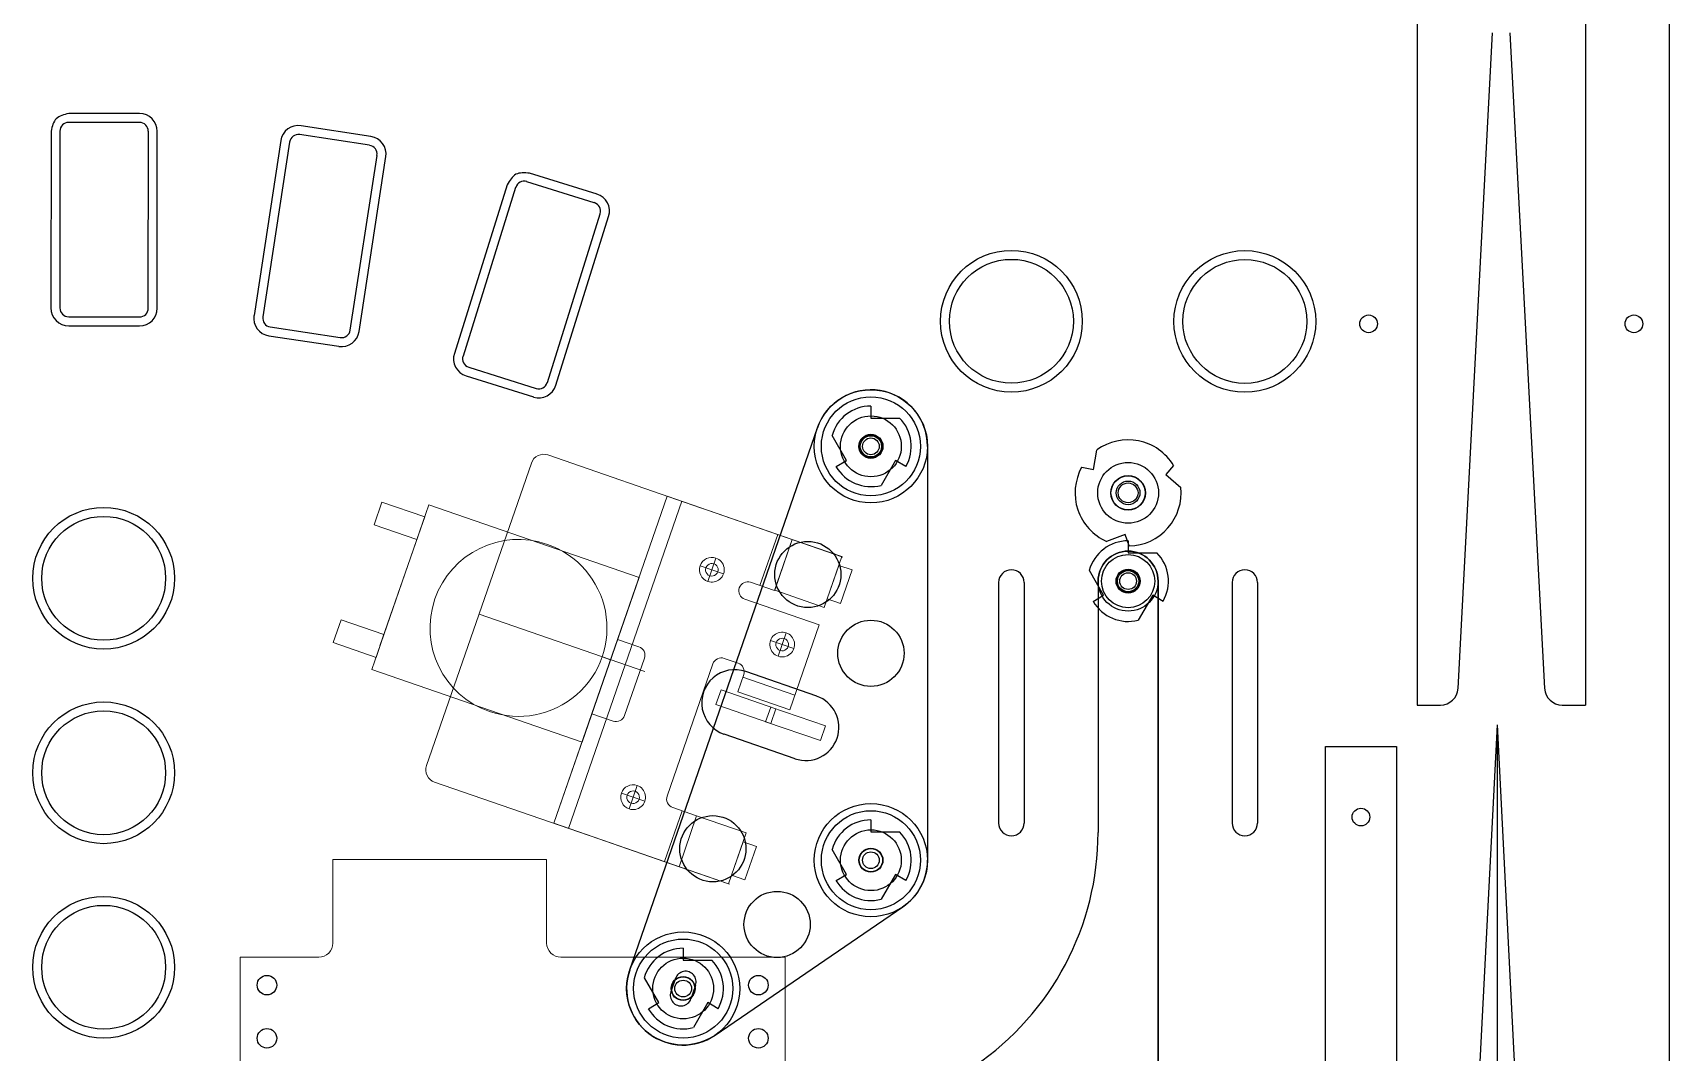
# Model space of a CAD drawing. Extents: x 375 to 395.3, y 512.5 to 558.5.
# Drawn here: x 383.68 to 395.25, y 522.35 to 529.56 of the extents above; entities that cross this region are included whole.
import ezdxf

# ---------------------------------------------------------------- set-up
doc = ezdxf.new("R2010")
doc.units = 0
doc.header["$LTSCALE"] = 2.6966
doc.header["$MEASUREMENT"] = 0
for name, color, linetype in [('Z0_BOTCOMP', 4, 'Continuous'), ('Z0_CUT250', 6, 'Continuous'), ('Z0_CUT500', 5, 'Continuous'), ('Z0_PLASTICS', 37, 'Continuous'), ('Z0_RUBBER', 6, 'Continuous'), ('Z0_TOPCOMP', 6, 'Continuous')]:
    doc.layers.add(name, color=color, linetype=linetype)

msp = doc.modelspace()

# ---------------------------------------------------------------- linework, layer by layer
at = {"layer": 'Z0_BOTCOMP', "color": 4, "linetype": 'Continuous', "lineweight": 25}
for p, q in [((389.607, 526.919), (389.607, 526.834)), ((389.607, 526.834), (389.81, 526.834)), ((389.434, 526.534), (389.333, 526.71)), ((391.181, 526.471), (391.205, 526.608)), ((389.361, 526.491), (389.434, 526.534)), ((389.781, 526.534), (389.679, 526.358)), ((389.854, 526.491), (389.781, 526.534)), ((391.097, 526.486), (391.181, 526.471)), ((391.746, 526.499), (391.692, 526.434)), ((391.692, 526.434), (391.798, 526.344)), ((391.404, 526.01), (391.273, 525.962)), ((391.433, 525.93), (391.404, 526.01)), ((391.425, 525.966), (391.425, 525.881)), ((391.425, 525.881), (391.629, 525.881)), ((391.252, 525.581), (391.151, 525.757)), ((391.179, 525.538), (391.252, 525.581)), ((391.599, 525.581), (391.497, 525.405)), ((391.672, 525.538), (391.599, 525.581)), ((392.821, 519.102), (392.821, 524.513)), ((392.821, 524.513), (393.321, 524.513)), ((393.321, 524.513), (393.321, 519.102)), ((389.607, 523.993), (389.607, 523.908)), ((389.607, 523.908), (389.81, 523.908)), ((389.434, 523.608), (389.333, 523.783)), ((389.361, 523.565), (389.434, 523.608)), ((389.781, 523.608), (389.679, 523.432)), ((389.854, 523.565), (389.781, 523.608)), ((388.28, 523.086), (388.28, 523.001)), ((388.28, 523.001), (388.484, 523.001)), ((388.107, 522.701), (388.006, 522.877)), ((388.034, 522.658), (388.107, 522.701)), ((388.454, 522.701), (388.352, 522.525)), ((388.527, 522.658), (388.454, 522.701))]:
    msp.add_line(p, q, dxfattribs=at)
at = {"layer": 'Z0_BOTCOMP', "color": 4, "linetype": 'Continuous', "lineweight": 5}
for p, q in [((388.41, 526.197), (387.324, 526.573)), ((387.207, 526.516), (386.466, 524.377)), ((386.483, 526.221), (386.08, 525.057)), ((386.151, 526.24), (386.095, 526.079)), ((386.453, 526.136), (386.151, 526.24)), ((387.968, 525.707), (386.483, 526.221)), ((387.366, 523.969), (388.167, 526.281)), ((387.469, 523.933), (388.27, 526.246)), ((387.816, 525.269), (388.167, 526.281)), ((388.167, 526.281), (389.408, 525.851)), ((389.051, 525.975), (388.167, 526.281)), ((386.398, 525.975), (386.453, 526.136)), ((386.095, 526.079), (386.398, 525.975)), ((386.137, 525.223), (386.425, 526.055)), ((388.948, 526.011), (388.823, 525.65)), ((388.926, 525.615), (389.051, 525.975)), ((388.927, 525.616), (389.051, 525.975)), ((389.051, 525.975), (389.401, 525.854)), ((387.321, 525.941), (387.321, 525.941)), ((387.321, 525.941), (387.321, 525.941)), ((389.243, 525.964), (389.243, 525.964)), ((389.243, 525.964), (389.243, 525.964)), ((388.566, 525.733), (388.4, 525.79)), ((388.454, 525.679), (388.512, 525.844)), ((388.498, 525.803), (388.498, 525.803)), ((388.498, 525.803), (388.498, 525.803)), ((388.512, 525.844), (388.512, 525.844)), ((388.512, 525.844), (388.512, 525.844)), ((389.401, 525.854), (389.277, 525.495)), ((389.298, 525.556), (389.38, 525.792)), ((389.38, 525.792), (389.474, 525.76)), ((389.474, 525.76), (389.393, 525.523)), ((387.565, 524.543), (387.968, 525.707)), ((388.677, 525.634), (388.677, 525.634)), ((388.757, 525.673), (388.926, 525.615)), ((388.716, 525.553), (389.242, 525.371)), ((389.277, 525.495), (388.927, 525.616)), ((389.393, 525.523), (389.298, 525.556)), ((385.862, 525.408), (385.807, 525.247)), ((386.165, 525.303), (385.862, 525.408)), ((388.009, 525.041), (386.837, 525.447)), ((386.109, 525.142), (386.165, 525.303)), ((388.951, 525.15), (389.009, 525.316)), ((389.009, 525.316), (389.009, 525.316)), ((389.009, 525.316), (389.009, 525.316)), ((389.034, 524.771), (389.242, 525.371)), ((385.807, 525.247), (386.109, 525.142)), ((387.967, 525.217), (387.816, 525.269)), ((389.063, 525.204), (388.897, 525.261)), ((388.995, 525.275), (388.995, 525.275)), ((388.995, 525.275), (388.995, 525.275)), ((386.08, 525.057), (387.565, 524.543)), ((387.766, 525.125), (387.707, 525.145)), ((387.866, 524.731), (388.006, 525.136)), ((388.167, 524.161), (388.49, 525.096)), ((388.571, 525.135), (388.669, 525.101)), ((388.708, 525.02), (388.666, 524.899)), ((389.07, 524.874), (388.701, 525.002)), ((388.666, 524.899), (389.034, 524.771)), ((387.366, 523.969), (387.635, 524.744)), ((387.635, 524.744), (387.785, 524.692)), ((387.609, 523.884), (386.523, 524.26)), ((387.898, 524.071), (387.955, 524.236)), ((387.955, 524.236), (387.955, 524.236)), ((387.955, 524.236), (387.955, 524.236)), ((388.009, 524.125), (387.844, 524.182)), ((387.941, 524.195), (387.941, 524.195)), ((387.941, 524.195), (387.941, 524.195)), ((388.147, 523.698), (388.272, 524.058)), ((388.375, 524.022), (388.206, 524.08)), ((388.251, 523.662), (388.375, 524.022)), ((388.251, 523.662), (388.375, 524.022)), ((388.375, 524.022), (388.725, 523.901)), ((388.608, 523.539), (387.366, 523.969)), ((388.251, 523.662), (387.366, 523.969)), ((388.725, 523.901), (388.601, 523.541)), ((388.622, 523.603), (388.704, 523.839)), ((388.704, 523.839), (388.798, 523.806)), ((388.798, 523.806), (388.716, 523.57)), ((385.804, 523.713), (387.315, 523.713)), ((385.804, 523.122), (385.804, 523.713)), ((387.315, 523.713), (387.315, 523.122)), ((388.601, 523.541), (388.251, 523.662)), ((388.716, 523.57), (388.622, 523.603)), ((385.148, 522.267), (385.148, 523.022)), ((385.704, 523.022), (385.148, 523.022)), ((389.002, 523.022), (387.416, 523.022)), ((389.002, 523.022), (389.002, 522.267))]:
    msp.add_line(p, q, dxfattribs=at)
at = {"layer": 'Z0_BOTCOMP', "color": 4, "linetype": 'Continuous', "lineweight": 25}
for centre, radius in [((389.607, 526.634), 0.085), ((389.607, 526.634), 0.059), ((391.425, 526.305), 0.121), ((391.425, 526.305), 0.0835), ((391.425, 525.681), 0.085), ((391.425, 525.681), 0.059), ((389.607, 523.708), 0.085), ((389.607, 523.708), 0.059), ((388.28, 522.801), 0.085), ((388.28, 522.801), 0.059)]:
    msp.add_circle(centre, radius, dxfattribs=at)
for centre, radius, start, end in [((389.607, 526.634), 0.285, 90, 164.5679), ((389.607, 526.634), 0.285, -30, 44.5679), ((391.425, 526.305), 0.375, 31.1354, 126.023), ((389.607, 526.634), 0.285, -150, -75.4321), ((391.425, 526.305), 0.375, 151.1354, -113.977), ((391.425, 526.305), 0.375, -88.8646, 6.023), ((391.425, 525.681), 0.285, 90, 164.5679), ((391.425, 525.681), 0.285, -30, 44.5679), ((391.425, 525.681), 0.285, -150, -75.4321), ((389.607, 523.708), 0.285, 90, 164.5679), ((389.607, 523.708), 0.285, -30, 44.5679), ((389.607, 523.708), 0.285, -150, -75.4321), ((388.28, 522.801), 0.285, 90, 164.5679), ((388.28, 522.801), 0.285, -30, 44.5679), ((388.28, 522.801), 0.285, -150, -75.4321)]:
    msp.add_arc(centre, radius, start, end, dxfattribs=at)
for centre in [(385.338, 522.825), (385.338, 522.449), (388.812, 522.449)]:
    msp.add_ellipse(centre, major_axis=(0, 0.069), ratio=1, dxfattribs=at)
msp.add_ellipse((388.812, 522.825), major_axis=(-0.069, 0), ratio=1, start_param=4.712389, end_param=10.995574, dxfattribs=at)
at = {"layer": 'Z0_BOTCOMP', "color": 4, "linetype": 'Continuous', "lineweight": 5}
for points in [[(387.207, 526.516), (387.215, 526.539), (387.232, 526.558), (387.254, 526.569)], [(387.254, 526.569), (387.275, 526.579), (387.301, 526.581), (387.324, 526.573)], [(386.525, 525.555), (386.638, 525.881), (386.994, 526.054), (387.321, 525.941)], [(387.321, 525.941), (387.532, 525.868), (387.688, 525.688), (387.73, 525.468)], [(388.4, 525.79), (388.416, 525.836), (388.466, 525.86), (388.512, 525.844)], [(388.454, 525.679), (388.409, 525.694), (388.384, 525.744), (388.4, 525.79)], [(388.439, 525.753), (388.436, 525.768), (388.442, 525.785), (388.454, 525.795)], [(388.468, 525.719), (388.453, 525.724), (388.442, 525.737), (388.439, 525.753)], [(388.454, 525.795), (388.466, 525.805), (388.482, 525.809), (388.498, 525.803)], [(388.498, 525.803), (388.513, 525.798), (388.524, 525.785), (388.527, 525.77)], [(388.512, 525.844), (388.541, 525.834), (388.563, 525.809), (388.569, 525.778)], [(388.527, 525.77), (388.53, 525.754), (388.524, 525.738), (388.512, 525.728)], [(388.569, 525.778), (388.575, 525.747), (388.564, 525.716), (388.54, 525.695)], [(388.54, 525.695), (388.517, 525.675), (388.484, 525.668), (388.454, 525.679)], [(388.512, 525.728), (388.5, 525.717), (388.483, 525.714), (388.468, 525.719)], [(388.68, 525.585), (388.672, 525.6), (388.671, 525.618), (388.677, 525.634)], [(388.677, 525.634), (388.682, 525.65), (388.694, 525.663), (388.709, 525.67)], [(388.709, 525.67), (388.724, 525.678), (388.742, 525.679), (388.757, 525.673)], [(386.911, 524.759), (386.585, 524.872), (386.412, 525.228), (386.525, 525.555)], [(388.716, 525.553), (388.7, 525.559), (388.687, 525.57), (388.68, 525.585)], [(387.73, 525.468), (387.773, 525.249), (387.695, 525.024), (387.526, 524.877)], [(388.894, 525.216), (388.888, 525.247), (388.899, 525.279), (388.923, 525.299)], [(388.923, 525.299), (388.946, 525.319), (388.979, 525.326), (389.009, 525.316)], [(388.951, 525.266), (388.963, 525.277), (388.98, 525.28), (388.995, 525.275)], [(389.009, 525.316), (389.038, 525.305), (389.06, 525.28), (389.066, 525.249)], [(387.967, 525.217), (387.983, 525.211), (387.996, 525.2), (388.004, 525.185)], [(388.004, 525.185), (388.011, 525.169), (388.012, 525.152), (388.006, 525.136)], [(388.951, 525.15), (388.922, 525.16), (388.9, 525.186), (388.894, 525.216)], [(388.936, 525.224), (388.933, 525.24), (388.939, 525.256), (388.951, 525.266)], [(388.965, 525.191), (388.95, 525.196), (388.939, 525.209), (388.936, 525.224)], [(389.037, 525.167), (389.014, 525.146), (388.981, 525.14), (388.951, 525.15)], [(389.009, 525.199), (388.997, 525.189), (388.98, 525.186), (388.965, 525.191)], [(388.995, 525.275), (389.01, 525.27), (389.021, 525.257), (389.024, 525.241)], [(389.024, 525.241), (389.027, 525.226), (389.021, 525.21), (389.009, 525.199)], [(389.066, 525.249), (389.072, 525.219), (389.061, 525.187), (389.037, 525.167)], [(388.49, 525.096), (388.496, 525.112), (388.507, 525.125), (388.523, 525.132)], [(388.523, 525.132), (388.538, 525.139), (388.555, 525.14), (388.571, 525.135)], [(388.669, 525.101), (388.685, 525.096), (388.698, 525.084), (388.705, 525.069)], [(388.705, 525.069), (388.712, 525.054), (388.713, 525.036), (388.708, 525.02)], [(387.526, 524.877), (387.357, 524.731), (387.123, 524.686), (386.911, 524.759)], [(387.866, 524.731), (387.861, 524.715), (387.849, 524.702), (387.834, 524.695)], [(387.834, 524.695), (387.819, 524.687), (387.801, 524.686), (387.785, 524.692)], [(386.471, 524.307), (386.46, 524.329), (386.458, 524.354), (386.466, 524.377)], [(386.523, 524.26), (386.5, 524.268), (386.481, 524.285), (386.471, 524.307)], [(387.844, 524.182), (387.859, 524.228), (387.909, 524.252), (387.955, 524.236)], [(387.955, 524.236), (387.985, 524.226), (388.006, 524.201), (388.012, 524.17)], [(387.898, 524.071), (387.852, 524.086), (387.828, 524.136), (387.844, 524.182)], [(387.883, 524.145), (387.88, 524.16), (387.885, 524.177), (387.897, 524.187)], [(387.912, 524.111), (387.897, 524.116), (387.886, 524.129), (387.883, 524.145)], [(387.897, 524.187), (387.909, 524.197), (387.926, 524.201), (387.941, 524.195)], [(387.955, 524.12), (387.943, 524.109), (387.927, 524.106), (387.912, 524.111)], [(387.941, 524.195), (387.956, 524.19), (387.967, 524.177), (387.97, 524.162)], [(387.97, 524.162), (387.973, 524.146), (387.968, 524.13), (387.955, 524.12)], [(388.012, 524.17), (388.018, 524.139), (388.007, 524.108), (387.984, 524.087)], [(388.17, 524.113), (388.162, 524.128), (388.161, 524.145), (388.167, 524.161)], [(387.984, 524.087), (387.96, 524.067), (387.927, 524.06), (387.898, 524.071)], [(388.206, 524.08), (388.19, 524.086), (388.177, 524.097), (388.17, 524.113)], [(385.775, 523.052), (385.793, 523.07), (385.804, 523.096), (385.804, 523.122)], [(387.315, 523.122), (387.315, 523.096), (387.326, 523.07), (387.345, 523.052)], [(385.704, 523.022), (385.73, 523.022), (385.756, 523.033), (385.775, 523.052)], [(387.345, 523.052), (387.364, 523.033), (387.389, 523.022), (387.416, 523.022)]]:
    msp.add_open_spline(points, degree=3, dxfattribs=at)
at = {"layer": 'Z0_CUT250', "color": 3, "linetype": 'Continuous', "lineweight": 25}
for p, q in [((384.437, 528.987), (383.937, 528.987)), ((386.073, 528.825), (385.579, 528.9)), ((383.812, 528.862), (383.811, 527.612)), ((384.562, 527.611), (384.563, 528.861)), ((385.436, 528.795), (385.247, 527.559)), ((385.99, 527.446), (386.178, 528.682)), ((387.671, 528.416), (387.194, 528.565)), ((387.036, 528.483), (386.663, 527.29)), ((387.38, 527.066), (387.753, 528.259)), ((383.937, 527.486), (384.437, 527.486)), ((385.352, 527.416), (385.847, 527.341)), ((386.746, 527.133), (387.223, 526.984))]:
    msp.add_line(p, q, dxfattribs=at)
for centre in [(390.6, 527.518), (392.25, 527.517), (384.184, 525.701), (384.184, 524.326), (384.184, 522.951)]:
    msp.add_circle(centre, 0.501, dxfattribs=at)
for centre, start, end in [((384.437, 528.861), -0.0295, 89.9705), ((385.56, 528.776), 81.3216, 171.3216), ((386.054, 528.7), -8.6784, 81.3216), ((387.633, 528.297), -17.3568, 72.6432), ((383.937, 527.612), 179.9705, -90.0295), ((384.437, 527.611), -90.0295, -0.0295), ((385.371, 527.54), 171.3216, -98.6784), ((385.865, 527.465), -98.6784, -8.6784), ((386.783, 527.253), 162.6432, -107.3568), ((387.26, 527.103), -107.3568, -17.3568)]:
    msp.add_arc(centre, 0.126, start, end, dxfattribs=at)
for points in [[(383.937, 528.987), (383.849, 528.95), (383.812, 528.862)], [(387.194, 528.565), (387.098, 528.557), (387.036, 528.483)]]:
    msp.add_spline(points, degree=3, dxfattribs=at)
at = {"layer": 'Z0_CUT500', "color": 5, "linetype": 'Continuous', "lineweight": 25}
for p, q in [((395.25, 558.5), (395.25, 516.665)), ((384.437, 528.924), (383.937, 528.924)), ((383.875, 528.862), (383.874, 527.612)), ((384.499, 527.611), (384.5, 528.861)), ((385.498, 528.785), (385.309, 527.55)), ((386.063, 528.762), (385.569, 528.838)), ((385.927, 527.455), (386.116, 528.691)), ((387.096, 528.464), (386.724, 527.271)), ((387.652, 528.356), (387.175, 528.505)), ((387.32, 527.085), (387.693, 528.278)), ((383.937, 527.549), (384.437, 527.549)), ((385.362, 527.478), (385.856, 527.403)), ((386.765, 527.193), (387.242, 527.044)), ((390.51, 525.671), (390.51, 523.971)), ((390.69, 525.671), (390.69, 523.971)), ((392.16, 525.671), (392.16, 523.971)), ((392.34, 525.671), (392.34, 523.971)), ((389.224, 524.868), (388.722, 525.042)), ((389.071, 524.425), (388.569, 524.599))]:
    msp.add_line(p, q, dxfattribs=at)
for centre, radius in [((390.6, 527.518), 0.438), ((392.25, 527.517), 0.438), ((393.125, 527.5), 0.0625), ((395, 527.5), 0.0625), ((389.607, 526.634), 0.0825), ((391.425, 526.305), 0.122), ((384.184, 525.701), 0.438), ((389.161, 525.728), 0.234), ((391.425, 525.681), 0.0825), ((389.607, 525.171), 0.234), ((384.184, 524.326), 0.438), ((388.49, 523.789), 0.234), ((393.071, 524.013), 0.0625), ((389.607, 523.708), 0.0825), ((388.944, 523.254), 0.234), ((384.184, 522.951), 0.438), ((388.28, 522.801), 0.0825)]:
    msp.add_circle(centre, radius, dxfattribs=at)
for centre, radius, start, end in [((390.6, 525.671), 0.09, 0, 180), ((392.25, 525.671), 0.09, 0, 180), ((388.645, 524.821), 0.234, 70.9065, -109.0935), ((389.147, 524.647), 0.234, -109.0935, 70.9065), ((390.6, 523.971), 0.09, 180, 0), ((392.25, 523.971), 0.09, 180, 0)]:
    msp.add_arc(centre, radius, start, end, dxfattribs=at)
for centre, major_axis, start_param, end_param in [((383.937, 528.862), (0, 0.0625), 0, 1.570796), ((384.437, 528.861), (0.0625, 0), 0, 1.570796), ((385.56, 528.776), (0.0094, 0.0618), 0, 1.570796), ((386.054, 528.7), (0.0618, -0.0094), 0, 1.570796), ((387.156, 528.446), (0.0186, 0.0597), 0, 1.570796), ((387.633, 528.297), (0.0597, -0.0186), 0, 1.570796), ((383.937, 527.612), (-0.0625, 0), 0, 1.570796), ((384.437, 527.611), (0.0625, 0), 4.712389, 6.283185), ((385.371, 527.54), (-0.0618, 0.0094), 0, 1.570796), ((385.865, 527.465), (0.0618, -0.0094), 4.712389, 6.283185), ((386.783, 527.253), (-0.0597, 0.0186), 0, 1.570796), ((387.26, 527.103), (0.0597, -0.0186), 4.712389, 6.283185)]:
    msp.add_ellipse(centre, major_axis=major_axis, ratio=1, start_param=start_param, end_param=end_param, dxfattribs=at)
at = {"layer": 'Z0_PLASTICS', "color": 37, "linetype": 'Continuous', "lineweight": 25}
for p, q in [((387.902, 522.932), (389.229, 526.765)), ((390.007, 526.634), (390.007, 523.708)), ((391.213, 525.681), (391.213, 523.905)), ((391.637, 522.168), (391.637, 525.681)), ((389.833, 523.377), (388.506, 522.47)), ((388.226, 522.873), (388.193, 522.778)), ((388.368, 522.823), (388.335, 522.729))]:
    msp.add_line(p, q, dxfattribs=at)
for centre in [(389.607, 526.634), (391.425, 525.681)]:
    msp.add_circle(centre, 0.075, dxfattribs=at)
for centre, radius, start, end in [((389.607, 526.634), 0.4, 0, 160.9065), ((391.425, 525.681), 0.212, 0, 180), ((389.213, 523.905), 2, -55.6469, 0), ((389.607, 523.708), 0.4, -55.6469, 0), ((388.28, 522.801), 0.4, 160.9065, -55.6469)]:
    msp.add_arc(centre, radius, start, end, dxfattribs=at)
for centre, major_axis in [((388.297, 522.848), (0.0245, 0.0709)), ((388.264, 522.753), (-0.0245, -0.0709))]:
    msp.add_ellipse(centre, major_axis=major_axis, ratio=1, start_param=4.712389, end_param=7.853982, dxfattribs=at)
at = {"layer": 'Z0_RUBBER', "color": 2, "linetype": 'Continuous', "lineweight": 25}
for centre, radius in [((389.607, 526.634), 0.4), ((389.607, 526.634), 0.215), ((391.425, 526.305), 0.215), ((391.425, 526.305), 0.07), ((389.607, 523.708), 0.4), ((389.607, 523.708), 0.215), ((388.28, 522.801), 0.4), ((388.28, 522.801), 0.215)]:
    msp.add_circle(centre, radius, dxfattribs=at)
at = {"layer": 'Z0_TOPCOMP', "color": 6, "linetype": 'Continuous', "lineweight": 25}
for p, q in [((394.658, 538.742), (394.658, 524.805)), ((393.468, 535.742), (393.468, 524.805)), ((393.757, 524.923), (394.001, 529.558)), ((394.37, 524.923), (394.126, 529.558)), ((391.213, 525.681), (391.213, 523.905)), ((391.637, 525.681), (391.637, 521.904)), ((393.468, 524.805), (393.632, 524.805)), ((394.494, 524.805), (394.658, 524.805)), ((393.629, 516.665), (394.035, 524.665)), ((394.441, 516.665), (394.035, 524.665)), ((394.035, 516.665), (394.035, 524.665))]:
    msp.add_line(p, q, dxfattribs=at)
at = {"layer": 'Z0_TOPCOMP', "color": 6, "linetype": 'Continuous', "lineweight": 5}
for p, q in [((388.548, 524.912), (388.512, 524.809)), ((388.935, 524.778), (388.548, 524.912)), ((388.512, 524.809), (388.899, 524.675)), ((388.899, 524.791), (388.863, 524.687)), ((389.286, 524.657), (388.899, 524.791)), ((388.899, 524.675), (388.935, 524.778)), ((388.863, 524.687), (389.25, 524.554)), ((389.25, 524.554), (389.286, 524.657))]:
    msp.add_line(p, q, dxfattribs=at)
at = {"layer": 'Z0_TOPCOMP', "color": 6, "linetype": 'Continuous', "lineweight": 25}
for centre, radius in [((389.607, 526.634), 0.35), ((391.425, 525.681), 0.212), ((391.425, 525.681), 0.188), ((389.607, 523.708), 0.35), ((388.28, 522.801), 0.35)]:
    msp.add_circle(centre, radius, dxfattribs=at)
for centre, radius, start, end in [((393.632, 524.93), 0.125, -90, -3.0117), ((394.494, 524.93), 0.125, -176.9883, -90), ((389.213, 523.905), 2, -55.6469, 0)]:
    msp.add_arc(centre, radius, start, end, dxfattribs=at)

doc.saveas('drawing.dxf')
